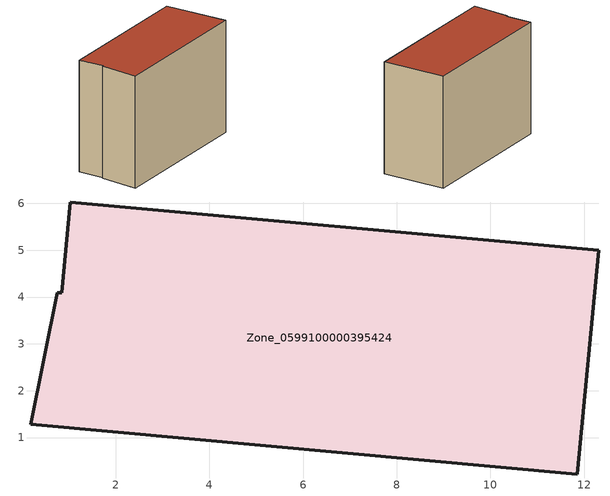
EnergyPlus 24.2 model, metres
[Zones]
Zone_0599100000395424
 floor ground (C_G): 11.86,0.22 0.19,1.28 0.75,4.09 0.85,4.09 1.03,6.03 12.31,5 z0
 wall outside (C_F): 0.19,1.28 11.86,0.22 12.31,5 1.03,6.03 0.85,4.09 0.75,4.09 0.19,1.28 z0:8.34
 roof outside (C_R): 12.31,5 1.03,6.03 0.85,4.09 0.75,4.09 0.19,1.28 11.86,0.22 z8.34
[BUILDING]
Pand.0599100000395424: North Axis=0; Terrain=City; Loads Convergence Tolerance Value=0.04; Temperature Convergence Tolerance Value=0.4; Solar Distribution=FullExterior; Maximum Number of Warmup Days=25; Minimum Number of Warmup Days=1
[Site:Location]
Rotterdam.The.Hague.AP_ZH_NLD Design_Conditions: Latitude=51.96; Longitude=4.45; Time Zone=1; Elevation=-4.5
[SITE:GROUNDTEMPERATURE:BUILDINGSURFACE]
18, 18, 18, 18, 18, 18, 18, 18, 18, 18, 18, 18
[MATERIAL] Thermal Absorptance=0.9; Solar Absorptance=0.7; Visible Absorptance=0.7
Name | Roughness | Thickness | Conductivity | Density | Specific Heat
G.TI.1992-2005 | MediumSmooth | 0.15 | 0.06 | 540 | 1210
F.TI.1992-2005 | Rough | 0.3 | 0.12 | 1920 | 840
R.TI.1992-2005 | MediumRough | 0.2 | 0.08 | 1500 | 1000
[CONSTRUCTION]
C_G: G.TI.1992-2005
C_F: F.TI.1992-2005
C_R: R.TI.1992-2005
[ZONE]
Zone_0599100000395424: Type=1; Multiplier=1; Ceiling Height=Autocalculate; Volume=Autocalculate; Floor Area=autocalculate; Part of Total Floor Area=Yes
[ZONEINFILTRATION:DESIGNFLOWRATE]
Infil_Zone_0599100000395424: Zone or ZoneList or Space or SpaceList=Zone_0599100000395424; Schedule=AlwaysOn; Design Flow Rate Calculation Method=Flow/Area; Flow Rate per Floor Area=0.0015; Constant Term Coefficient=1; Temperature Term Coefficient=0; Velocity Term Coefficient=0; Velocity Squared Term Coefficient=0
[HVACTEMPLATE:ZONE:IDEALLOADSAIRSYSTEM]
Zone_0599100000395424: Maximum Heating Supply Air Temperature=50; Minimum Cooling Supply Air Temperature=13; Maximum Heating Supply Air Humidity Ratio=0.0156; Minimum Cooling Supply Air Humidity Ratio=0.0077; Heating Limit=NoLimit; Cooling Limit=NoLimit; Dehumidification Control Type=ConstantSensibleHeatRatio; Cooling Sensible Heat Ratio=0.7; Dehumidification Setpoint=60; Humidification Control Type=None; Humidification Setpoint=30; Outdoor Air Method=None; Outdoor Air Flow Rate per Person=0.00944; Outdoor Air Flow Rate per Zone Floor Area=0; Outdoor Air Flow Rate per Zone=0; Demand Controlled Ventilation Type=None; Outdoor Air Economizer Type=NoEconomizer; Heat Recovery Type=None; Sensible Heat Recovery Effectiveness=0.7; Latent Heat Recovery Effectiveness=0.65
[ZONECONTROL:THERMOSTAT]
ThermostatControl_Zone_0599100000395424: Zone or ZoneList=Zone_0599100000395424; Control Type Schedule=DualSetpointControlType; Control 1=Thermostat_Zone_0599100000395424; Temperature Difference Between Cutout And Setpoint=0
[THERMOSTATSETPOINT:DUALSETPOINT]
Thermostat_Zone_0599100000395424: Heating Setpoint Temperature Schedule=HeatingSetpoint_Zone_0599100000395424; Cooling Setpoint Temperature Schedule=CoolingSetpoint_Zone_0599100000395424
[SCHEDULE:COMPACT]
HeatingSetpoint_Zone_0599100000395424: Through: 12/31, For: AllDays, Until: 24:00, 21
CoolingSetpoint_Zone_0599100000395424: Through: 12/31, For: AllDays, Until: 24:00, 24
DualSetpointControlType: Through: 12/31, For: AllDays, Until: 24:00, 4
AlwaysOn: Through: 12/31, For: AllDays, Until: 24:00, 1
